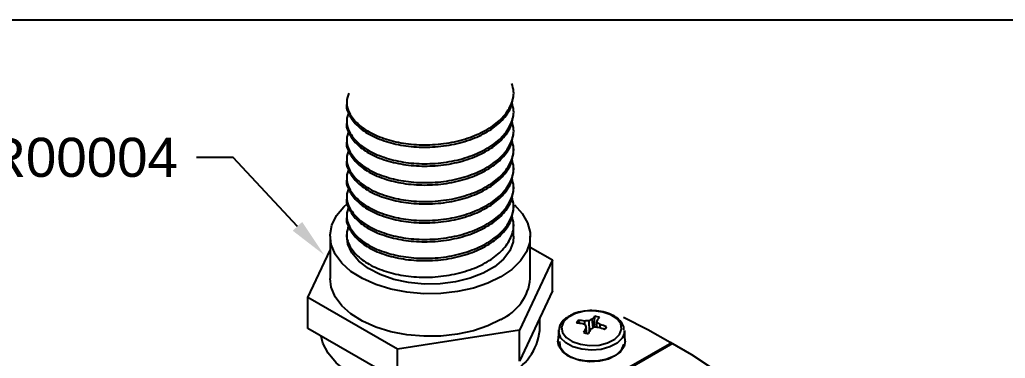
# Model space of a CAD drawing. Extents: x 0 to 12.2, y -7.3 to 0.
# Drawn here: x 2.687 to 7.41, y -1.624 to 0 of the extents above; entities that cross this region are included whole.
import ezdxf
from ezdxf import colors
from ezdxf.entities.mleader import LeaderData, LeaderLine
from ezdxf.math import Vec2, Vec3

# ---------------------------------------------------------------- set-up
doc = ezdxf.new("R2010")
doc.units = 0
doc.header["$LTSCALE"] = 0.5
doc.header["$MEASUREMENT"] = 0
for name, color, linetype in [('FAB DWG', 221, 'CONTINUOUS'), ('Hardware', 242, 'CONTINUOUS'), ('Housing', 150, 'CONTINUOUS')]:
    doc.layers.add(name, color=color, linetype=linetype)
doc.layers.add('Text-Unprinted', color=131, linetype='CONTINUOUS', plot=False)
doc.styles.add('LSAD_Standard', font='arial.ttf')

msp = doc.modelspace()

# ---------------------------------------------------------------- linework, layer by layer
at = {"layer": 'Hardware', "linetype": 'Continuous', "transparency": 16777216}
for p, q in [((4.2541, -0.5726), (4.2541, -0.5839)), ((5.0541, -0.6293), (5.0541, -0.6179)), ((4.2541, -0.6633), (4.2541, -0.6746)), ((4.2541, -0.754), (4.2541, -0.7654)), ((5.0541, -0.72), (5.0541, -0.7087)), ((5.0541, -0.8107), (5.0541, -0.7994)), ((4.2541, -0.8448), (4.2541, -0.8561)), ((5.0541, -0.9015), (5.0541, -0.8901)), ((4.2541, -0.9355), (4.2541, -0.9468)), ((5.0541, -1.0377), (5.0541, -0.9808)), ((4.1741, -1.0377), (4.1741, -1.2418)), ((4.2541, -1.0262), (4.2541, -1.0377)), ((5.1341, -1.2418), (5.1341, -1.0377)), ((4.0685, -1.3324), (4.1741, -1.105)), ((5.1341, -1.0903), (5.2396, -1.1512)), ((5.2396, -1.1512), (5.0827, -1.4893)), ((5.2396, -1.2998), (5.2396, -1.1512)), ((5.2396, -1.2998), (5.0827, -1.6379)), ((4.4971, -1.5799), (4.0685, -1.3324)), ((4.0685, -1.481), (4.0685, -1.3324)), ((5.1791, -1.49), (5.1791, -1.4303)), ((5.3698, -1.4571), (5.3648, -1.4422)), ((5.3948, -1.4635), (5.3952, -1.4454)), ((5.4184, -1.4948), (5.4158, -1.4443)), ((5.4347, -1.4781), (5.4303, -1.4366)), ((5.4403, -1.4764), (5.4428, -1.4228)), ((5.4496, -1.4756), (5.454, -1.4421)), ((5.4516, -1.4757), (5.4544, -1.4531)), ((5.468, -1.4786), (5.4691, -1.4623)), ((4.4971, -1.7285), (4.0685, -1.481)), ((5.0827, -1.4893), (4.4971, -1.5799)), ((5.0827, -1.6379), (5.0827, -1.4893)), ((5.2699, -1.4907), (5.2666, -1.5426)), ((5.2699, -1.4907), (5.2702, -1.4878)), ((5.4056, -1.5046), (5.4005, -1.4665)), ((5.4041, -1.5044), (5.4009, -1.4793)), ((5.4947, -1.4818), (5.4992, -1.4731)), ((5.5883, -1.5426), (5.585, -1.4907)), ((5.585, -1.4907), (5.5851, -1.4931)), ((4.4971, -1.7285), (4.4971, -1.5799))]:
    msp.add_line(p, q, dxfattribs=at)
at = {"layer": 'Hardware', "linetype": 'Continuous', "transparency": 16777216, "flags": 128}
for points in [[(4.9935, -1.2336), (4.9312, -1.2639), (4.861, -1.2877), (4.7848, -1.3043), (4.7049, -1.3132), (4.6235, -1.3142), (4.543, -1.3073), (4.4657, -1.2925), (4.3938, -1.2705), (4.3293, -1.2418), (4.2743, -1.2071), (4.2301, -1.1677), (4.1982, -1.1244), (4.1793, -1.0787), (4.1742, -1.0318), (4.1828, -0.9851), (4.205, -0.9398), (4.2401, -0.8974), (4.2559, -0.8829)], [(5.0581, -0.8881), (5.0955, -0.9289), (5.121, -0.9736), (5.1331, -1.02), (5.1313, -1.067), (5.1159, -1.1132), (5.0871, -1.1572), (5.0459, -1.1977), (4.9935, -1.2336)], [(5.0541, -1.0377), (5.0512, -1.0651), (5.0351, -1.108), (5.0051, -1.1483), (4.9625, -1.1847), (4.9087, -1.2157), (4.8457, -1.2404), (4.7758, -1.2576), (4.7015, -1.267), (4.6255, -1.268), (4.5505, -1.2607), (4.4793, -1.2454), (4.4143, -1.2225), (4.3581, -1.193), (4.3125, -1.1579), (4.2793, -1.1184), (4.2596, -1.076), (4.2541, -1.0377)], [(4.9935, -1.4378), (4.9312, -1.468), (4.861, -1.4918), (4.7848, -1.5084), (4.7049, -1.5174), (4.6235, -1.5184), (4.543, -1.5114), (4.4657, -1.4967), (4.3938, -1.4746), (4.3293, -1.4459), (4.2743, -1.4113), (4.2301, -1.3718), (4.1982, -1.3286), (4.1793, -1.2828), (4.1741, -1.2418)], [(5.2932, -1.4488), (5.2833, -1.4742), (5.2875, -1.5002), (5.3054, -1.5242), (5.3352, -1.5438), (5.3741, -1.5571), (5.4182, -1.5628), (5.4632, -1.5604), (5.5047, -1.5501), (5.5386, -1.5328), (5.5617, -1.5104), (5.5716, -1.4849), (5.5674, -1.459), (5.5495, -1.435), (5.5197, -1.4154), (5.4808, -1.4021), (5.4367, -1.3964), (5.3917, -1.3988), (5.3502, -1.4091), (5.3163, -1.4263), (5.2932, -1.4488)], [(5.5739, -1.5277), (5.5503, -1.5512), (5.5157, -1.5695), (5.4732, -1.5812), (5.4267, -1.5851), (5.3803, -1.5809), (5.338, -1.5691), (5.3037, -1.5505), (5.2804, -1.527), (5.2702, -1.5005), (5.2699, -1.4907)], [(5.5851, -1.4931), (5.5846, -1.5013), (5.5739, -1.5277)], [(5.0253, -1.7044), (4.9591, -1.7367), (4.8846, -1.7623), (4.8039, -1.7805), (4.719, -1.7908), (4.6324, -1.7929), (4.5463, -1.7867), (4.4632, -1.7724), (4.3853, -1.7504), (4.3147, -1.7213), (4.2534, -1.6859), (4.203, -1.6452), (4.165, -1.6002), (4.1402, -1.5522), (4.1312, -1.5172)], [(5.5883, -1.5426), (5.5842, -1.5671), (5.5665, -1.5929), (5.5364, -1.6145), (5.4966, -1.63), (5.4507, -1.638), (5.4027, -1.6379), (5.3569, -1.6296), (5.3174, -1.6139), (5.2877, -1.5921), (5.2703, -1.5663), (5.2666, -1.5426)], [(5.5803, -1.5566), (5.5801, -1.5586), (5.5696, -1.5856), (5.5452, -1.6093), (5.5092, -1.6276), (5.4653, -1.6385), (5.4176, -1.6411), (5.3709, -1.635), (5.3297, -1.6209), (5.2981, -1.6001), (5.2792, -1.5747), (5.2748, -1.5472), (5.2753, -1.5436)]]:
    msp.add_lwpolyline(points, dxfattribs=at)
at = {"layer": 'Hardware', "linetype": 'Continuous', "transparency": 16777216}
for centre, radius, start, end in [((4.8931, -1.2174), 0.2422, 294.4756, 354.2042), ((5.3885, -1.4683), 0.0353, 132.3475, 158.5244), ((5.3124, -1.9351), 0.4817, 81.2332, 84.8445), ((5.3361, -1.863), 0.4218, 81.9363, 86.0986), ((5.2036, -1.8348), 0.4177, 61.8659, 64.132), ((5.4311, -1.9328), 0.4887, 91.7836, 94.2055), ((5.5811, -1.7391), 0.338, 116.4935, 119.2666), ((5.5965, -1.5735), 0.2153, 135.5648, 140.5305), ((5.4298, -1.5316), 0.1096, 70.9362, 83.2026), ((5.6932, -1.628), 0.303, 138.6944, 142.1461), ((4.5424, -1.4807), 0.9124, 1.7307, 2.4257), ((5.2534, -1.7913), 0.3933, 56.7431, 59.271), ((5.3234, -1.9196), 0.4799, 68.5062, 72.325), ((4.9145, -1.4626), 0.266, 294.6119, 354.068), ((5.8015, -1.7137), 0.4642, 149.661, 152.6363), ((5.4251, -1.3968), 0.1096, 250.9362, 263.2026), ((7.4576, -1.4082), 2.0579, 181.6246, 181.9799), ((6.0365, -1.8637), 0.7197, 148.2239, 150.1625), ((5.6966, -1.8898), 0.488, 121.8616, 123.8829), ((5.4325, -2.0409), 0.5656, 87.2451, 89.3357), ((5.2929, -2.0228), 0.5717, 69.8216, 73.0431), ((5.4663, -1.4601), 0.0353, 312.3475, 338.5244)]:
    msp.add_arc(centre, radius, start, end, dxfattribs=at)
for points, knots in [([(4.2637, -0.3518), (4.2593, -0.3652), (4.2489, -0.3968), (4.264, -0.448), (4.3032, -0.5004), (4.3679, -0.5451), (4.4523, -0.5784), (4.5494, -0.5979), (4.6534, -0.6024), (4.7588, -0.5905), (4.8569, -0.5629), (4.94, -0.5223), (5.0043, -0.4708), (5.0443, -0.4102), (5.0592, -0.353), (5.0493, -0.3187), (5.0455, -0.3057)], [0, 0, 0, 0, 0.054093, 0.127778, 0.201463, 0.277758, 0.354053, 0.427738, 0.501423, 0.577718, 0.654013, 0.727698, 0.801383, 0.877678, 0.953973, 1, 1, 1, 1]), ([(4.2543, -0.4025), (4.2542, -0.4028), (4.2497, -0.4214), (4.2654, -0.4594), (4.3028, -0.5117), (4.368, -0.5565), (4.4523, -0.5897), (4.5494, -0.6092), (4.6534, -0.6137), (4.7588, -0.6018), (4.8569, -0.5742), (4.9401, -0.5337), (5.0038, -0.4821), (5.0461, -0.4218), (5.0513, -0.3785), (5.0538, -0.3571)], [0, 0, 0, 0, 0.001444, 0.083328, 0.165211, 0.249994, 0.334778, 0.416661, 0.498544, 0.583328, 0.668111, 0.749994, 0.831877, 0.916661, 1, 1, 1, 1]), ([(4.2637, -0.4425), (4.2593, -0.4559), (4.2489, -0.4875), (4.264, -0.5387), (4.3032, -0.5911), (4.3679, -0.6359), (4.4523, -0.6691), (4.5494, -0.6886), (4.6534, -0.6931), (4.7588, -0.6812), (4.8569, -0.6536), (4.94, -0.6131), (5.0043, -0.5615), (5.0443, -0.5009), (5.0592, -0.4437), (5.0493, -0.4094), (5.0455, -0.3965)], [0, 0, 0, 0, 0.054093, 0.127778, 0.201463, 0.277758, 0.354053, 0.427738, 0.501423, 0.577718, 0.654013, 0.727698, 0.801383, 0.877678, 0.953973, 1, 1, 1, 1]), ([(4.2543, -0.4932), (4.2542, -0.4935), (4.2497, -0.5121), (4.2654, -0.5501), (4.3028, -0.6024), (4.368, -0.6472), (4.4523, -0.6804), (4.5494, -0.6999), (4.6534, -0.7044), (4.7588, -0.6926), (4.8569, -0.6649), (4.9401, -0.6244), (5.0038, -0.5728), (5.0461, -0.5125), (5.0513, -0.4693), (5.0538, -0.4478)], [0, 0, 0, 0, 0.001444, 0.083328, 0.165211, 0.249994, 0.334778, 0.416661, 0.498544, 0.583328, 0.668111, 0.749994, 0.831877, 0.916661, 1, 1, 1, 1]), ([(4.2637, -0.5333), (4.2593, -0.5466), (4.2489, -0.5783), (4.264, -0.6294), (4.3032, -0.6818), (4.3679, -0.7266), (4.4523, -0.7598), (4.5494, -0.7793), (4.6534, -0.7838), (4.7588, -0.7719), (4.8569, -0.7443), (4.94, -0.7038), (5.0043, -0.6522), (5.0443, -0.5917), (5.0592, -0.5345), (5.0493, -0.5001), (5.0455, -0.4872)], [0, 0, 0, 0, 0.054093, 0.127778, 0.201463, 0.277758, 0.354053, 0.427738, 0.501423, 0.577718, 0.654013, 0.727698, 0.801383, 0.877678, 0.953973, 1, 1, 1, 1]), ([(4.2543, -0.5839), (4.2542, -0.5843), (4.2497, -0.6029), (4.2654, -0.6408), (4.3028, -0.6931), (4.368, -0.7379), (4.4523, -0.7712), (4.5494, -0.7907), (4.6534, -0.7952), (4.7588, -0.7833), (4.8569, -0.7557), (4.9401, -0.7151), (5.0038, -0.6636), (5.0461, -0.6033), (5.0513, -0.56), (5.0538, -0.5385)], [0, 0, 0, 0, 0.001444, 0.083328, 0.165211, 0.249994, 0.334778, 0.416661, 0.498544, 0.583328, 0.668111, 0.749994, 0.831877, 0.916661, 1, 1, 1, 1]), ([(4.2637, -0.624), (4.2593, -0.6374), (4.2489, -0.669), (4.264, -0.7201), (4.3032, -0.7725), (4.3679, -0.8173), (4.4523, -0.8505), (4.5494, -0.8701), (4.6534, -0.8745), (4.7588, -0.8627), (4.8569, -0.8351), (4.94, -0.7945), (5.0043, -0.7429), (5.0443, -0.6824), (5.0592, -0.6252), (5.0493, -0.5908), (5.0455, -0.5779)], [0, 0, 0, 0, 0.0540927, 0.1277778, 0.2014629, 0.2777579, 0.354053, 0.427738, 0.5014231, 0.5777182, 0.6540132, 0.7276983, 0.8013834, 0.8776784, 0.9539735, 1, 1, 1, 1]), ([(4.2543, -0.6747), (4.2542, -0.675), (4.2497, -0.6936), (4.2654, -0.7315), (4.3028, -0.7839), (4.368, -0.8287), (4.4523, -0.8619), (4.5494, -0.8814), (4.6534, -0.8859), (4.7588, -0.874), (4.8569, -0.8464), (4.9401, -0.8058), (5.0038, -0.7543), (5.0461, -0.694), (5.0513, -0.6507), (5.0538, -0.6293)], [0, 0, 0, 0, 0.001444, 0.083328, 0.165211, 0.249994, 0.334778, 0.416661, 0.498544, 0.583328, 0.668111, 0.749994, 0.831877, 0.916661, 1, 1, 1, 1]), ([(4.2637, -0.7147), (4.2593, -0.7281), (4.2489, -0.7597), (4.264, -0.8109), (4.3032, -0.8633), (4.3679, -0.908), (4.4523, -0.9413), (4.5494, -0.9608), (4.6534, -0.9653), (4.7588, -0.9534), (4.8569, -0.9258), (4.94, -0.8852), (5.0043, -0.8337), (5.0443, -0.7731), (5.0592, -0.7159), (5.0493, -0.6816), (5.0455, -0.6686)], [0, 0, 0, 0, 0.054093, 0.127778, 0.201463, 0.277758, 0.354053, 0.427738, 0.501423, 0.577718, 0.654013, 0.727698, 0.801383, 0.877678, 0.953973, 1, 1, 1, 1]), ([(4.2543, -0.7654), (4.2542, -0.7657), (4.2497, -0.7843), (4.2654, -0.8223), (4.3028, -0.8746), (4.368, -0.9194), (4.4523, -0.9526), (4.5494, -0.9721), (4.6534, -0.9766), (4.7588, -0.9647), (4.8569, -0.9371), (4.9401, -0.8966), (5.0038, -0.845), (5.0461, -0.7847), (5.0513, -0.7414), (5.0538, -0.72)], [0, 0, 0, 0, 0.001444, 0.083328, 0.165211, 0.249994, 0.334778, 0.416661, 0.498544, 0.583328, 0.668111, 0.749994, 0.831877, 0.916661, 1, 1, 1, 1]), ([(4.2637, -0.8054), (4.2593, -0.8188), (4.2489, -0.8504), (4.264, -0.9016), (4.3032, -0.954), (4.3679, -0.9988), (4.4523, -1.032), (4.5494, -1.0515), (4.6534, -1.056), (4.7588, -1.0441), (4.8569, -1.0165), (4.94, -0.976), (5.0043, -0.9244), (5.0443, -0.8638), (5.0592, -0.8066), (5.0493, -0.7723), (5.0455, -0.7594)], [0, 0, 0, 0, 0.0540927, 0.1277778, 0.2014629, 0.2777579, 0.354053, 0.427738, 0.5014231, 0.5777182, 0.6540132, 0.7276983, 0.8013834, 0.8776784, 0.9539735, 1, 1, 1, 1]), ([(4.2543, -0.8561), (4.2542, -0.8564), (4.2497, -0.8751), (4.2654, -0.913), (4.3028, -0.9653), (4.368, -1.0101), (4.4523, -1.0433), (4.5494, -1.0628), (4.6534, -1.0673), (4.7588, -1.0555), (4.8569, -1.0279), (4.9401, -0.9873), (5.0038, -0.9358), (5.0461, -0.8755), (5.0513, -0.8322), (5.0538, -0.8107)], [0, 0, 0, 0, 0.001444, 0.083328, 0.165211, 0.249994, 0.334778, 0.416661, 0.498544, 0.583328, 0.668111, 0.749994, 0.831877, 0.916661, 1, 1, 1, 1]), ([(4.2637, -0.8962), (4.2593, -0.9096), (4.2489, -0.9412), (4.264, -0.9923), (4.3032, -1.0447), (4.3679, -1.0895), (4.4523, -1.1227), (4.5494, -1.1422), (4.6534, -1.1467), (4.7588, -1.1349), (4.8569, -1.1072), (4.94, -1.0667), (5.0043, -1.0151), (5.0443, -0.9546), (5.0592, -0.8974), (5.0493, -0.863), (5.0455, -0.8501)], [0, 0, 0, 0, 0.054093, 0.127778, 0.201463, 0.277758, 0.354053, 0.427738, 0.501423, 0.577718, 0.654013, 0.727698, 0.801383, 0.877678, 0.953973, 1, 1, 1, 1]), ([(4.2543, -0.9468), (4.2542, -0.9472), (4.2497, -0.9658), (4.2654, -1.0037), (4.3028, -1.0561), (4.368, -1.1008), (4.4523, -1.1341), (4.5494, -1.1536), (4.6534, -1.1581), (4.7588, -1.1462), (4.8569, -1.1186), (4.9401, -1.078), (5.0038, -1.0265), (5.0461, -0.9662), (5.0513, -0.9229), (5.0538, -0.9014)], [0, 0, 0, 0, 0.001444, 0.083328, 0.165211, 0.249994, 0.334778, 0.416661, 0.498544, 0.583328, 0.668111, 0.749994, 0.831877, 0.916661, 1, 1, 1, 1]), ([(4.2633, -0.9885), (4.2591, -1.0013), (4.2489, -1.0324), (4.264, -1.083), (4.3032, -1.1355), (4.3679, -1.1802), (4.4523, -1.2135), (4.5494, -1.233), (4.6534, -1.2374), (4.7588, -1.2256), (4.8569, -1.198), (4.94, -1.1574), (5.0043, -1.1058), (5.0443, -1.0453), (5.0592, -0.9881), (5.0493, -0.9537), (5.0455, -0.9408)], [0, 0, 0, 0, 0.052069, 0.125911, 0.199754, 0.276213, 0.352671, 0.426514, 0.500356, 0.576815, 0.653273, 0.727116, 0.800958, 0.877417, 0.953875, 1, 1, 1, 1]), ([(5.5833, -1.4881), (5.5827, -1.4819), (5.5813, -1.4664), (5.5655, -1.444), (5.5399, -1.4227), (5.5048, -1.4064), (5.4631, -1.3966), (5.4183, -1.3943), (5.3745, -1.3998), (5.336, -1.4114), (5.3171, -1.4241), (5.3085, -1.4298)], [0, 0, 0, 0, 0.070392, 0.179217, 0.292653, 0.412295, 0.533677, 0.654782, 0.776022, 0.898022, 1, 1, 1, 1]), ([(5.283, -1.4542), (5.2797, -1.4594), (5.2731, -1.4698), (5.2723, -1.4816), (5.2719, -1.4875)], [0, 0, 0, 0, 0.49997, 1, 1, 1, 1]), ([(5.3085, -1.4298), (5.3065, -1.4309), (5.2953, -1.4373), (5.2886, -1.4466), (5.283, -1.4542)], [0, 0, 0, 0, 0.174688, 1, 1, 1, 1])]:
    msp.add_open_spline(points, degree=3, knots=knots, dxfattribs=at)
at = {"layer": 'Housing', "transparency": 16777216}
for p, q in [((5.816, -1.5525), (5.508, -1.7303)), ((5.8116, -1.5499), (5.5089, -1.7247))]:
    msp.add_line(p, q, dxfattribs=at)
at = {"layer": 'Housing', "color": 1, "transparency": 16777216}
msp.add_open_spline([(5.5804, -1.4264), (6.8589, -2.06), (6.7747, -3.347), (6.6905, -4.6339), (7.2885, -5.116)], degree=3, knots=[0, 0, 0, 0, 1, 1.807725, 1.807725, 1.807725, 1.807725], dxfattribs=at)
at = {"layer": 'Text-Unprinted', "ltscale": 0.5, "transparency": 16777216}
msp.add_lwpolyline([(0, 0), (12.1671, 0), (12.1671, -7.3102), (0, -7.3102)], close=True, dxfattribs=at)

# ---------------------------------------------------------------- leaders
at = {"layer": 'FAB DWG', "ltscale": 0.5, "transparency": 16777216}
ml = msp.add_multileader_mtext('Standard', dxfattribs=at)
ml.set_content('\\A1;WR00004', color=256, style='LSAD_Standard')
ml.set_leader_properties()
ml.build(insert=Vec2(0, 0))
ml.multileader.update_dxf_attribs({"text_left_attachment_type": 2, "dogleg_length": 0.36, "arrow_head_size": 0.1875})
ctx = ml.context
ctx.base_point, ctx.char_height, ctx.arrow_head_size, ctx.landing_gap_size, ctx.plane_origin = Vec3(2.2062, -0.6621), 0.1875, 0.1875, 0.09, Vec3(2.9719, 13.3459)
ctx.left_attachment, ctx.text_align_type = 2, 2
notes = []
notes.append((ctx, [(1, (1, 1, 0), (3.7103, -0.6617), (-1, 0), 0.1752, [(1, [(4.146, -1.1282)], 0, [])])]))
ctx.mtext.insert, ctx.mtext.width, ctx.mtext.defined_height, ctx.mtext.alignment, ctx.mtext.flow_direction = Vec3(3.4451, -0.5664), 1.187001, 0.6491, 3, 5
for ctx, leaders in notes:
    for number, flags, end, landing, length, lines in leaders:
        leader = LeaderData()
        leader.index, (leader.has_last_leader_line, leader.has_dogleg_vector, leader.attachment_direction) = number, flags
        leader.last_leader_point, leader.dogleg_vector, leader.dogleg_length = Vec3(end), Vec3(landing), length
        for number, points, colour, breaks in lines:
            line = LeaderLine()
            line.index, line.vertices, line.color, line.breaks = number, Vec3.list(points), colors.encode_raw_color(colour), breaks
            leader.lines.append(line)
        ctx.leaders.append(leader)

doc.saveas('drawing.dxf')
